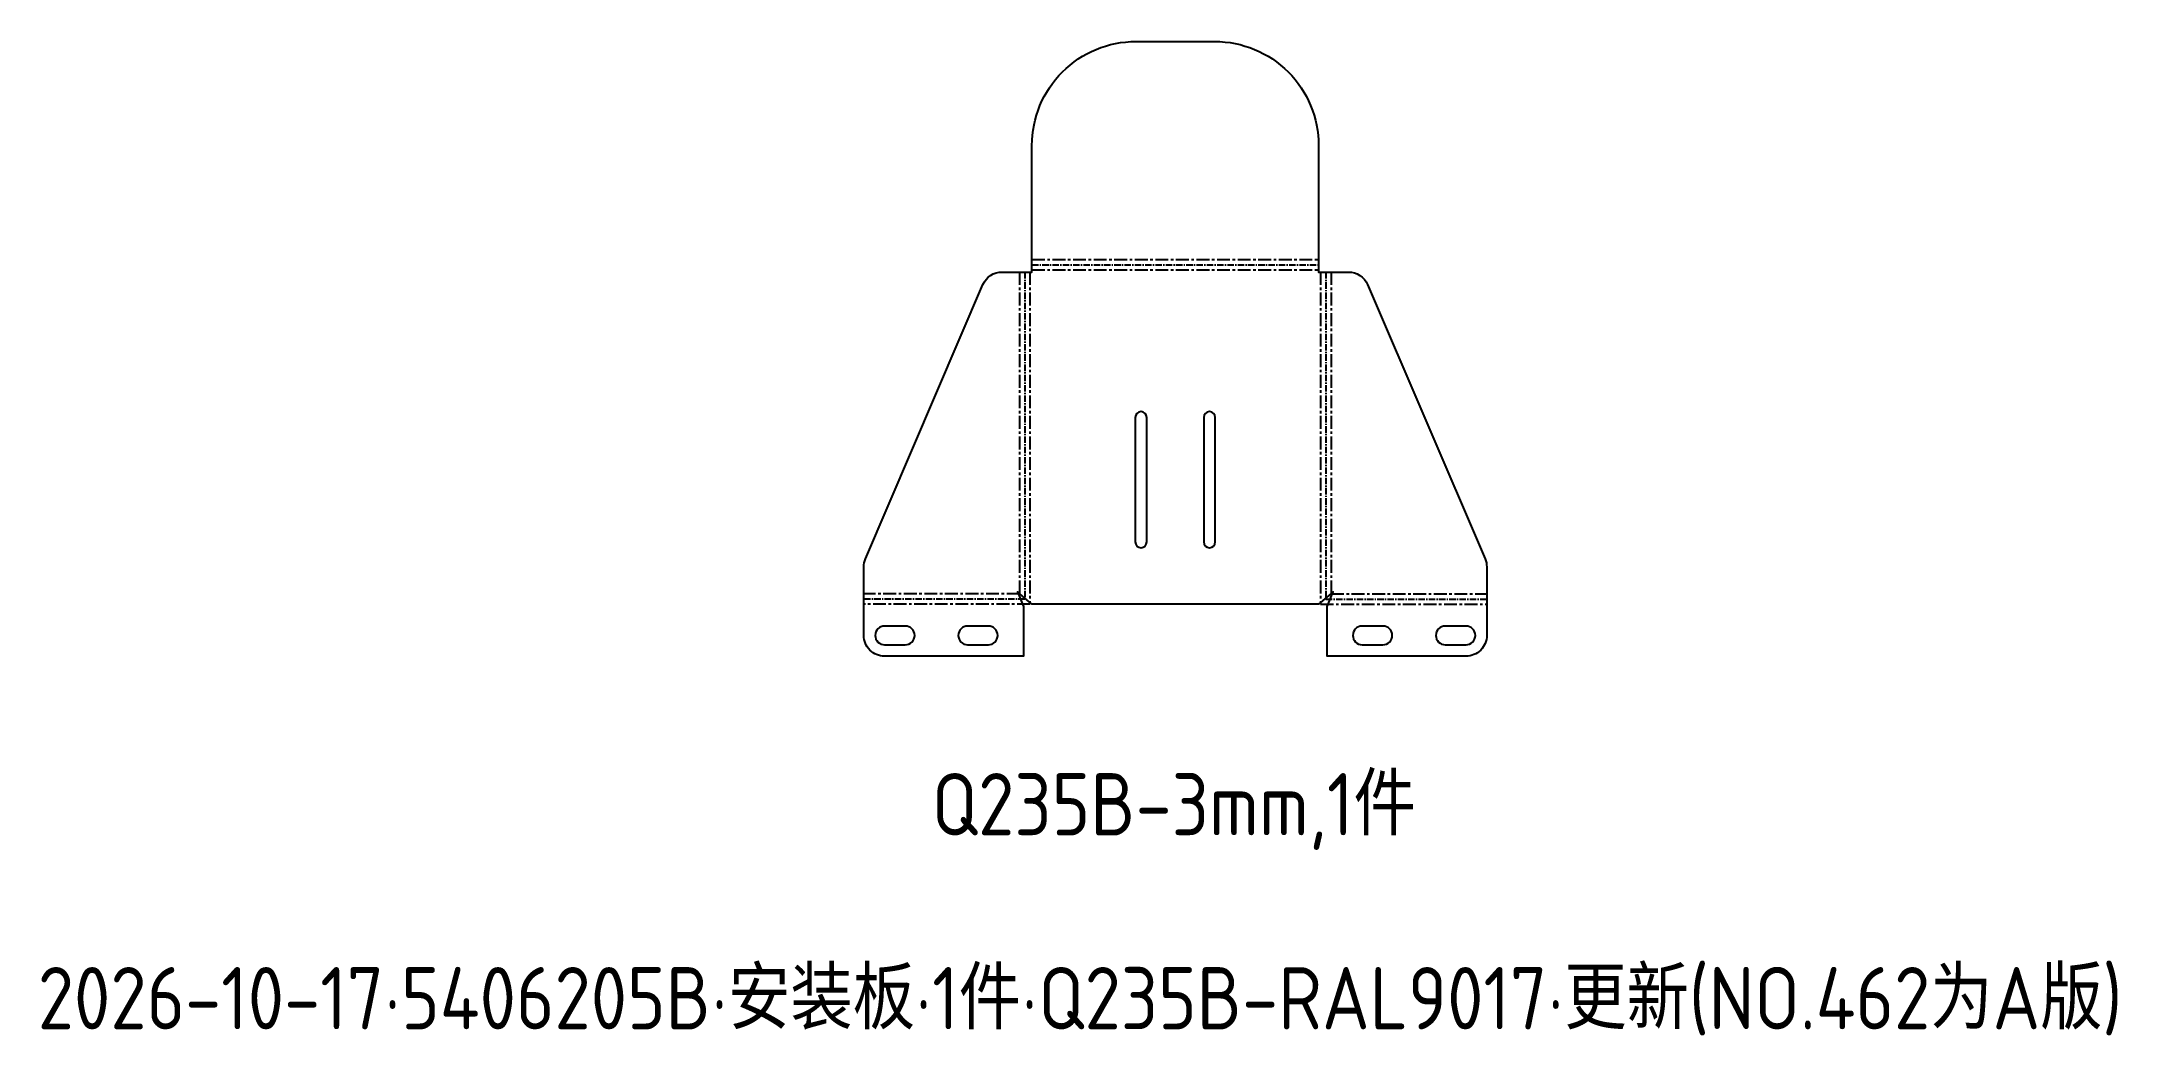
# Model space of a CAD drawing. Header units: inches. Extents: x -1146 to -146, y 26428 to 26907.
import ezdxf

# ---------------------------------------------------------------- set-up
doc = ezdxf.new("R2010")
doc.units = ezdxf.units.IN
doc.header["$LTSCALE"] = 0.194989
doc.linetypes.add('CENTER', pattern=[50.8, 31.75, -6.35, 6.35, -6.35])
doc.layers.add('可见 (ISO)', color=7, linetype='Continuous', lineweight=25)
doc.layers.add('折弯线', color=1, linetype='CENTER')
doc.styles.add('Z-English', font='gbenor.shx', dxfattribs={"height": 10, "bigfont": 'hztxt.shx'})

msp = doc.modelspace()

# ---------------------------------------------------------------- linework, layer by layer
at = {"layer": '可见 (ISO)'}
for points in [[(-669.2, 26635.7), (-676.2, 26641.7), (-673.3, 26634.7), (-673.3, 26610.7), (-740.2, 26610.7, -0.414214), (-750.2, 26620.7), (-750.2, 26653.65, -0.10157), (-749.39, 26657.59), (-692.8, 26789.64, -0.300021), (-683.61, 26795.7), (-669.2, 26795.7), (-669.2, 26856.7, -0.414214), (-619.2, 26906.7), (-581.2, 26906.7, -0.414214), (-531.2, 26856.7), (-531.2, 26795.7), (-516.79, 26795.7, -0.300021), (-507.6, 26789.64), (-451.01, 26657.59, -0.10157), (-450.2, 26653.65), (-450.2, 26620.7, -0.414214), (-460.2, 26610.7), (-527.1, 26610.7), (-527.1, 26634.7), (-524.2, 26641.7), (-531.2, 26635.7)], [(-613.95, 26665.7), (-613.95, 26725.7, 1), (-619.45, 26725.7), (-619.45, 26665.7, 1)], [(-580.95, 26665.7), (-580.95, 26725.7, 1), (-586.45, 26725.7), (-586.45, 26665.7, 1)], [(-740.2, 26616.2), (-730.2, 26616.2, 1), (-730.2, 26625.2), (-740.2, 26625.2, 1)], [(-700.2, 26616.2), (-690.2, 26616.2, 1), (-690.2, 26625.2), (-700.2, 26625.2, 1)], [(-510.2, 26616.2), (-500.2, 26616.2, 1), (-500.2, 26625.2), (-510.2, 26625.2, 1)], [(-470.2, 26616.2), (-460.2, 26616.2, 1), (-460.2, 26625.2), (-470.2, 26625.2, 1)]]:
    msp.add_lwpolyline(points, format="xyb", close=True, dxfattribs=at)
at = {"layer": '折弯线', "color": 1, "linetype": 'CENTER', "ltscale": 0.5}
for points in [[(-672.7, 26795.7), (-672.7, 26638.2), (-750.2, 26638.2)], [(-669.2, 26799.2), (-531.2, 26799.2)], [(-527.7, 26795.7), (-527.7, 26638.2), (-450.2, 26638.2)]]:
    msp.add_lwpolyline(points, dxfattribs=at)
at = {"layer": '折弯线', "color": 5, "linetype": 'CENTER'}
for points in [[(-670.2, 26795.7), (-670.2, 26635.7), (-750.2, 26635.7)], [(-675.2, 26795.7), (-675.2, 26640.7), (-750.2, 26640.7)], [(-669.2, 26801.7), (-531.2, 26801.7)], [(-669.2, 26796.7), (-531.2, 26796.7)], [(-530.2, 26795.7), (-530.2, 26635.7), (-450.2, 26635.7)], [(-525.2, 26795.7), (-525.2, 26640.7), (-450.2, 26640.7)]]:
    msp.add_lwpolyline(points, dxfattribs=at)

# ---------------------------------------------------------------- texts
at = {"color": 3, "style": 'Z-English'}
msp.add_text('Q235B-3mm,1件', height=30, dxfattribs=at).set_placement((-717.5, 26524.4))
at = {"color": 2, "style": 'Z-English'}
msp.add_text('2026-10-17·5406205B·安装板·1件·Q235B-RAL9017·更新(NO.462为A版)', height=30, dxfattribs=at).set_placement((-1148, 26431))

doc.saveas('drawing.dxf')
